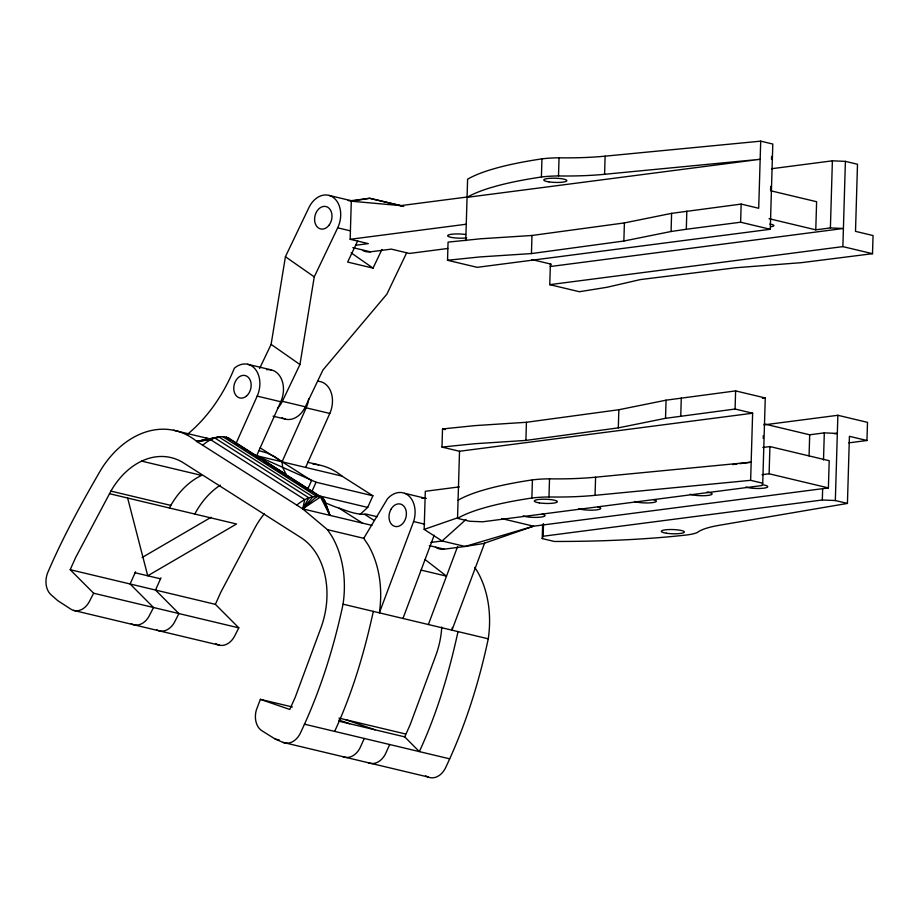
<?xml version="1.0" encoding="UTF-8"?>
<svg xmlns="http://www.w3.org/2000/svg" width="919" height="919" viewBox="0 0 919 919"><rect width="100%" height="100%" fill="white"/><g stroke="black" fill="none" stroke-linecap="round" stroke-linejoin="round"><path stroke-width="1.38" d="M355.779 245.258L368.312 243.627L350.162 239.296L351.299 201.215L369.656 198.286L403.51 206.293M762.827 447.496L769.915 446.565L829.202 460.718L828.398 487.92L533.56 526.196L483.451 543.531L465.094 546.46L442.096 540.981L424.164 529.39L425.302 491.297L459.339 486.886M441.982 447.082L442.521 428.943L474.974 425.612L526.426 422.281L618.855 409.736L666.068 400.179L735.625 390.897L765.263 397.973L762.736 483.21L761.817 485.565L482.647 521.797L469.632 521.257L457.536 518.373L459.523 451.263L441.982 447.082L474.434 443.751L525.898 440.419L618.315 427.863L665.528 418.317L735.085 409.035L752.627 413.217L750.639 480.327L762.736 483.21M760.702 141.158L772.799 144.042L770.271 229.29L477.168 267.337L447.53 260.261L448.07 242.122L480.522 238.791L531.975 235.471L624.403 222.915L671.605 213.357L741.162 204.087L758.703 208.268L760.702 141.158L605.116 156.161A92.268 16.818 1.7 0 1 559.051 157.804A37.576 6.847 1.7 0 0 541.946 158.861A285.533 52.038 1.7 0 0 496.88 167.936L490.838 169.682A285.533 52.038 1.7 0 0 467.599 179.205L465.772 240.721M525.898 440.419L526.426 422.281M447.53 260.261L479.982 256.929L531.435 253.575L531.975 235.471M457.536 518.373A285.533 52.038 1.7 0 1 480.775 508.85L486.806 507.104A285.533 52.038 1.7 0 1 531.883 498.029L532.423 479.89A37.576 6.847 1.7 0 1 549.516 478.833A92.268 16.818 1.7 0 0 595.592 477.191L751.168 462.188L739.795 463.67M541.406 176.999A37.576 6.847 1.7 0 1 558.511 175.943A92.268 16.818 1.7 0 0 604.587 174.288L760.162 159.297L467.059 197.344A285.533 52.038 1.7 0 1 490.298 187.821L496.34 186.075A285.533 52.038 1.7 0 1 541.406 176.999L541.946 158.861M763.873 424.888L837.864 415.285L867.502 422.361L866.962 440.5L849.42 436.318L847.433 503.428L720.071 525.151A92.268 16.818 1.7 0 0 697.51 532.411A37.576 6.847 1.7 0 1 686.757 534.973A285.533 52.038 1.7 0 1 624.162 539.878L612.904 540.372A285.533 52.038 1.7 0 1 554.329 541.463L542.233 538.58L542.658 524.301M771.455 168.74L832.384 160.825L845.4 161.365L857.496 164.248L855.509 231.358L873.05 235.551L872.51 253.69L801.609 262.639L735.786 267.751L640.336 279.583L607.08 287.256L579.418 291.725L549.769 284.66L550.389 263.661M542.233 538.58L543.14 536.236L543.52 523.704M531.883 498.029A37.576 6.847 1.7 0 1 548.988 496.972L549.516 478.833M558.511 175.943L559.051 157.804M548.988 496.972A92.268 16.818 1.7 0 0 595.053 495.33L595.592 477.191M604.587 174.288L605.116 156.161M618.315 427.863L618.855 409.736M531.435 253.575L623.863 241.019L624.403 222.915M665.528 418.317L666.068 400.179M623.863 241.019L671.077 231.496L671.605 213.357M680.749 416.089L681.289 397.95M671.077 231.496L686.298 229.268L686.838 211.129M735.085 409.035L735.625 390.897M770.271 229.29L740.622 222.214L741.162 204.087M763.218 438.443L763.31 435.583M770.57 190.658L770.696 186.373M771.512 159.24L771.592 156.391M828.398 487.92L769.111 473.779L769.915 446.565M809.065 455.87L809.696 434.79L764.321 423.958M531.975 259.583L551.216 264.178L550.309 266.521L843.401 228.475L830.397 227.935L815.773 229.83L816.612 201.72L771.236 190.899M543.14 536.236L822.321 499.993L822.654 488.575M823.504 460.017L824.309 432.883L837.324 433.423L834.475 433.802M830.397 227.935L832.384 160.825M847.433 503.428L835.337 500.533L837.864 415.285M872.51 253.69L842.872 246.614L845.4 161.365M259.595 368.485L271.116 344.384L285.418 256.723L308.876 207.683A23.067 17.036 -76.6 0 1 333.069 197.309A23.067 17.036 -76.6 0 1 337.71 227.82L314.252 276.872L299.95 364.533L282.351 401.316A23.067 17.036 -76.6 0 1 277.515 408.369M260.364 699.348L289.772 709.457L295.24 697.245L320.811 628.194A73.819 54.531 -76.6 0 0 300.961 537.638L183.582 462.935A73.819 54.531 -76.6 0 0 110.912 491.102L75.657 557.488L70.2 569.7L93.612 593.214L89.109 602.06A18.449 13.636 -76.6 0 1 70.43 608.883L57.725 600.624L51.073 594.788A18.449 13.636 -76.6 0 1 47.535 573.077C62.871 537.224 81.653 502.9 101.239 469.23A93.841 69.316 -76.6 0 1 196.758 441.442L302.673 508.862L327.451 529.654L331.644 535.915A94.186 69.568 -76.6 0 1 343.063 604.174C333.574 648.757 319.743 692.604 300.042 733.787A18.449 13.636 -76.6 0 1 282.96 742.38L275.183 739.037L262.363 731.053A18.449 13.636 -76.6 0 1 256.275 710.192L260.364 699.348L292.391 706.987M373.309 611.388C364.383 652.456 352.356 693.179 334.642 731.386M458.007 631.594C449.081 672.662 437.053 713.385 419.34 751.593L404.716 736.877L338.893 721.174M474.744 567.425L476.835 570.561A94.186 69.568 -76.6 0 1 488.265 638.82C478.765 683.403 464.945 727.251 445.244 768.433A18.449 13.636 -76.6 0 1 428.151 777.014L282.96 742.38M363.752 538.316L387.45 498.833A23.067 17.036 -76.6 0 1 408.645 495.732A23.067 17.036 -76.6 0 1 413.607 521.555L379.363 612.835A94.186 69.568 -76.6 0 0 367.945 544.576L363.752 538.316L327.451 529.654M402.959 618.464L434.182 535.226M428.369 624.529L457.57 546.656M484.692 542.899L451.964 630.158A94.186 69.568 -76.6 0 0 452.32 627.493M135.552 571.779L130.096 583.99L153.507 607.505L149.004 616.339A18.449 13.636 -76.6 0 1 131.291 623.794M160.963 577.844L155.506 590.055L178.918 613.57L174.415 622.404A18.449 13.636 -76.6 0 1 156.701 629.86M235.93 443.682L257.194 396.123A23.067 17.036 -76.6 0 0 255.241 369.116A23.067 17.036 -76.6 0 0 234.345 368.232A147.086 108.649 -76.6 0 1 187.154 434.549M284.706 474.56L286.142 474.514L256.654 455.732L280.789 401.752A23.067 17.036 -76.6 0 0 266.728 369.702M215.62 643.53A18.449 13.636 -76.6 0 0 234.311 636.695L238.814 627.861L215.391 604.334L220.859 592.135L254.678 528.333A73.819 54.531 -76.6 0 1 264.281 513.859M286.142 474.514L282.615 467.208L282.064 461.797L306.199 407.818A23.067 17.036 -76.6 0 0 308.704 398.547M305.648 467.426L329.795 413.447A23.067 17.036 -76.6 0 0 317.997 381.293M307.532 489.574L311.552 480.568L260.192 447.875M312.012 491.263L316.056 482.222L372.896 495.789L367.703 507.414L360.007 514.468M404.716 736.877L410.184 724.666L435.755 655.615A73.819 54.531 -76.6 0 0 441.763 627.045M364.292 738.462L359.938 748.077A18.449 13.636 -76.6 0 1 342.844 756.67M389.702 744.528L385.348 754.143A18.449 13.636 -76.6 0 1 368.255 762.724M357.732 240.916L347.623 262.064L373.034 268.13L381.959 249.463M282.11 417.777A23.067 17.036 -76.6 0 0 305.349 406.807L322.937 370.024L386.853 294.195L406.612 252.886M169.383 507.977L170.808 505.393A73.819 54.531 -76.6 0 1 201.56 475.399L141.675 461.12M465.967 519.511L442.096 540.981L430.965 542.417M202.651 445.198C209.509 439.385 219.584 434.032 228.532 438.053L322.661 497.96L324.292 499.729L329.898 515.352L320.501 496.984L226.373 437.065M296.78 505.105C303.638 499.293 313.712 493.94 322.661 497.96L329.898 515.352L324.292 499.729M320.501 496.984L302.673 508.862L371.931 525.381M142.077 557.534L211.129 517.271M424.164 529.39L458.018 517.673M205.213 440.201L196.758 441.442L218.814 436.904L312.942 496.811L302.673 508.862L304.775 499.603L210.646 439.696L196.758 441.442L214.759 437.938L308.887 497.845L302.673 508.862L316.837 496.513L222.708 436.605M196.758 441.442L218.619 437.375M350.162 200.813L369.656 198.286L403.648 206.384M467.369 196.988L400.753 205.626L351.299 201.215M350.162 239.296L466.45 224.202M362.787 250.485A23.067 17.036 -76.6 0 0 370.414 251.829L391.299 249.118L409.449 253.449L447.748 248.475M686.298 229.268L740.622 222.214M549.769 284.66L842.872 246.614M762.414 398.341L765.263 397.973M459.523 451.263L752.627 413.217M809.696 434.79L824.309 432.883M422.556 498.339L425.348 497.983M848.857 442.855L866.962 440.5M732.673 464.589L736.946 464.038M762.023 474.698L769.111 473.779M435.595 547.264A23.067 17.036 -76.6 0 0 444.21 549.171L465.094 546.46L533.56 526.196L501.843 518.626M595.053 495.33L750.639 480.327M822.321 499.993L835.337 500.533M769.031 218.676L815.773 229.83M329.013 195.402L352.609 201.031A23.067 17.036 -76.6 0 0 348.152 200.641M337.71 227.82L350.208 230.807M352.839 247.625L370.414 251.829M247.613 364.257L271.208 369.886M442.521 428.943L445.221 429.587M282.351 401.316L305.349 406.807M257.194 396.123L280.789 401.752M306.199 407.818L329.795 413.447M273.046 416.181L285.223 419.075M173.45 430.23L209.739 438.891A93.841 69.316 -76.6 0 0 205.5 438.214M307.474 462.2L318.64 464.865M253.874 455.077L341.948 476.088L372.896 495.789M404.774 493.354L425.589 498.316M317.79 495.502L367.703 507.414M413.607 521.555L424.704 524.198M377.249 516.754L366.164 514.112C355.733 515.157 345.555 510.125 335.757 507.047A46.134 7.685 24.1 0 1 324.809 502.567M429.334 545.622L444.21 549.171M110.912 491.102L170.808 505.393M109.487 493.698L236.528 524.002L147.741 575.776L127.638 498.018M421.097 570.102L446.508 576.167L425.129 559.591M343.063 604.174L488.265 638.82M135.036 572.755L160.446 578.809M70.2 569.7L215.391 604.334M93.612 593.214L238.814 627.861M73.486 610.388L219.779 645.287M338.973 718.107L405.555 733.982M304.396 724.172L449.586 758.818M275.183 739.037L279.365 740.036M258.744 450.574L266.992 452.975L274.804 456.732L282.064 461.797M345.659 719.692L375.078 729.801M338.973 720.071L349.668 723.735M316.056 482.222L256.654 455.732M425.566 775.9L428.151 777.014M364.556 514.307L373.93 520.269M339.145 508.241L362.568 523.152M234.988 442.889L238.607 445.198M242.225 447.507L245.855 449.805M249.474 452.114L253.093 454.411M256.711 456.72L260.33 459.029M263.948 461.327L268.785 464.405M271.197 465.933L276.022 469.012M278.434 470.539L283.259 473.618M285.671 475.157L289.29 477.455M292.92 479.764L311.013 491.286M315.849 494.353L319.467 496.662M351.115 252.817L373.034 268.13M285.418 256.723L314.252 276.872M271.116 344.384L299.95 364.533M228.532 438.053L230.164 439.822M325.579 505.082L329.898 515.352M325.28 502.165L325.475 504.106M421.729 498.224A23.067 17.036 -76.6 0 1 426.221 498.339M194.794 514.043A73.819 54.531 -76.6 0 1 220.365 485.14M312.965 464.049A93.841 69.316 -76.6 0 1 341.948 476.088M458.076 500.235A285.533 52.038 1.7 0 1 481.315 490.712L487.346 488.965A285.533 52.038 1.7 0 1 532.423 479.89M466.737 237.872A11.533 2.102 1.7 0 1 451.16 237.355A11.533 2.102 1.7 0 1 450.218 234.483A11.533 2.102 1.7 0 1 465.623 234.506M542.199 514.146A11.533 2.102 1.7 0 1 539.867 517.213A11.533 2.102 1.7 0 1 523.141 515.904M597.901 506.92A11.533 2.102 1.7 0 1 595.558 509.988A11.533 2.102 1.7 0 1 578.832 508.678M653.593 499.695A11.533 2.102 1.7 0 1 651.249 502.762A11.533 2.102 1.7 0 1 634.524 501.441M707.033 492.033A11.533 2.102 1.7 0 1 708.147 495.398A11.533 2.102 1.7 0 1 690.226 494.215M762.736 484.807A11.533 2.102 1.7 0 1 763.85 488.161A11.533 2.102 1.7 0 1 745.918 486.99M769.8 224.075A9.224 1.677 1.7 0 1 770.685 226.775M390.92 509.356L389.736 512.09A11.533 8.524 -76.6 0 0 397.847 526.495A11.533 8.524 -76.6 0 0 405.52 508.885A11.533 8.524 -76.6 0 0 390.92 509.356M246.522 395.997A11.533 8.524 -76.6 0 0 247.108 376.365A11.533 8.524 -76.6 0 0 233.759 387.875A11.533 8.524 -76.6 0 0 246.522 395.997M666.39 533.215A11.533 2.102 1.7 0 0 684.345 532.135A11.533 2.102 1.7 0 0 667.791 529.62A11.533 2.102 1.7 0 0 666.39 533.215M539.35 502.9A11.533 2.102 1.7 0 0 557.293 501.82A11.533 2.102 1.7 0 0 540.74 499.316A11.533 2.102 1.7 0 0 539.35 502.9M328.991 225.258A11.533 8.524 -76.6 0 0 326.153 206.58A11.533 8.524 -76.6 0 0 314.746 221.41A11.533 8.524 -76.6 0 0 328.991 225.258M548.873 181.87A11.533 2.102 1.7 0 0 566.828 180.79A11.533 2.102 1.7 0 0 550.274 178.275A11.533 2.102 1.7 0 0 548.873 181.87"/></g></svg>
